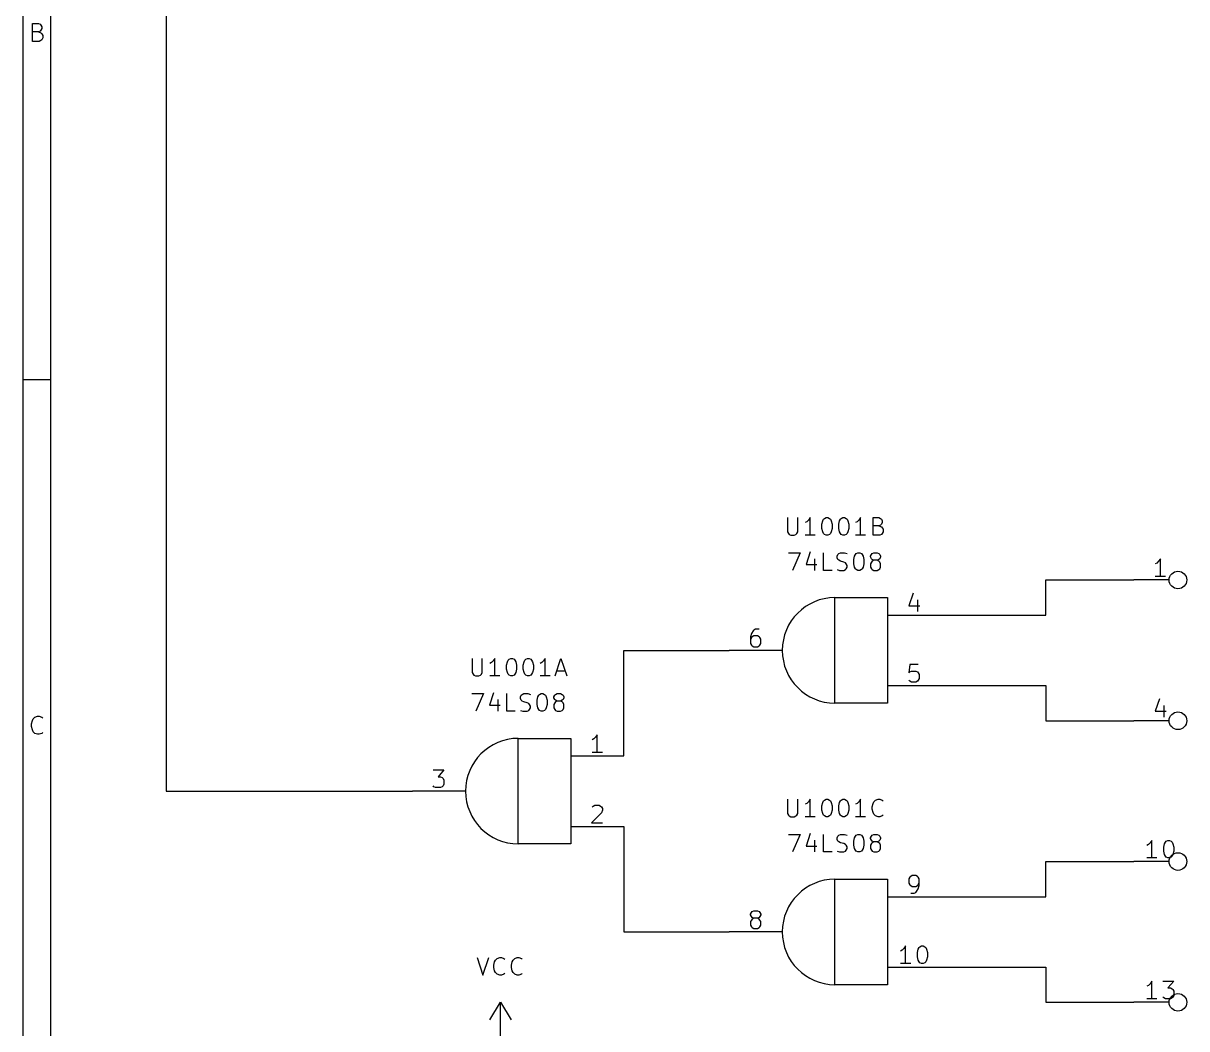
# Model space of a CAD drawing. Extents: x 0.4 to 11.3, y -7.9 to -0.4.
# Drawn here: x 0.394 to 3.7, y -6.175 to -3.318 of the extents above; entities that cross this region are included whole.
import ezdxf

# ---------------------------------------------------------------- set-up
doc = ezdxf.new("R2010")
doc.units = 0
doc.header["$MEASUREMENT"] = 0
for name, color, linetype in [('CYAN2', 4, 'CONTINUOUS'), ('GREEN3', 91, 'CONTINUOUS'), ('LYELLOW', 51, 'CONTINUOUS'), ('RED2', 1, 'CONTINUOUS'), ('RED3', 11, 'CONTINUOUS')]:
    doc.layers.add(name, color=color, linetype=linetype)

msp = doc.modelspace()

# ---------------------------------------------------------------- linework, layer by layer
at = {"layer": 'CYAN2', "linetype": 'CONTINUOUS'}
for p, q in [((2.5658, -4.7228), (2.5658, -4.7633)), ((2.5944, -4.7633), (2.5944, -4.7228)), ((2.6301, -4.7228), (2.6253, -4.7299)), ((2.6301, -4.7728), (2.6301, -4.7228)), ((2.6658, -4.7323), (2.6682, -4.7276)), ((2.6682, -4.7276), (2.6706, -4.7252)), ((2.6706, -4.7252), (2.6753, -4.7228)), ((2.6753, -4.7228), (2.6801, -4.7228)), ((2.6801, -4.7228), (2.6848, -4.7252)), ((2.6848, -4.7252), (2.6872, -4.7276)), ((2.6872, -4.7276), (2.6896, -4.7323)), ((2.7134, -4.7323), (2.7158, -4.7276)), ((2.7158, -4.7276), (2.7182, -4.7252)), ((2.7182, -4.7252), (2.7229, -4.7228)), ((2.7229, -4.7228), (2.7277, -4.7228)), ((2.7277, -4.7228), (2.7325, -4.7252)), ((2.7325, -4.7252), (2.7348, -4.7276)), ((2.7348, -4.7276), (2.7372, -4.7323)), ((2.7729, -4.7228), (2.7682, -4.7299)), ((2.7729, -4.7728), (2.7729, -4.7228)), ((2.8087, -4.7728), (2.8087, -4.7228)), ((2.8087, -4.7228), (2.8253, -4.7228)), ((2.8253, -4.7228), (2.8301, -4.7252)), ((2.8301, -4.7252), (2.8325, -4.7276)), ((2.8325, -4.7276), (2.8348, -4.7323)), ((2.6206, -4.7347), (2.6158, -4.7371)), ((2.6253, -4.7299), (2.6206, -4.7347)), ((2.6634, -4.7419), (2.6658, -4.7323)), ((2.6634, -4.7538), (2.6634, -4.7419)), ((2.6658, -4.7633), (2.6634, -4.7538)), ((2.6896, -4.7323), (2.692, -4.7419)), ((2.692, -4.7538), (2.6896, -4.7633)), ((2.692, -4.7419), (2.692, -4.7538)), ((2.711, -4.7419), (2.7134, -4.7323)), ((2.711, -4.7538), (2.711, -4.7419)), ((2.7134, -4.7633), (2.711, -4.7538)), ((2.7372, -4.7323), (2.7396, -4.7419)), ((2.7396, -4.7538), (2.7372, -4.7633)), ((2.7396, -4.7419), (2.7396, -4.7538)), ((2.7634, -4.7347), (2.7587, -4.7371)), ((2.7682, -4.7299), (2.7634, -4.7347)), ((2.8253, -4.7466), (2.8087, -4.7466)), ((2.8301, -4.7442), (2.8253, -4.7466)), ((2.8253, -4.7466), (2.8325, -4.749)), ((2.8325, -4.7419), (2.8301, -4.7442)), ((2.8348, -4.7371), (2.8325, -4.7419)), ((2.8325, -4.749), (2.8348, -4.7514)), ((2.8348, -4.7323), (2.8348, -4.7371)), ((2.8348, -4.7514), (2.8372, -4.7561)), ((2.8372, -4.7561), (2.8372, -4.7633)), ((2.5658, -4.7633), (2.5682, -4.768)), ((2.5682, -4.768), (2.5706, -4.7704)), ((2.5706, -4.7704), (2.5753, -4.7728)), ((2.5753, -4.7728), (2.5848, -4.7728)), ((2.5848, -4.7728), (2.5896, -4.7704)), ((2.5896, -4.7704), (2.592, -4.768)), ((2.592, -4.768), (2.5944, -4.7633)), ((2.6444, -4.7728), (2.6158, -4.7728)), ((2.6682, -4.768), (2.6658, -4.7633)), ((2.6706, -4.7704), (2.6682, -4.768)), ((2.6753, -4.7728), (2.6706, -4.7704)), ((2.6801, -4.7728), (2.6753, -4.7728)), ((2.6848, -4.7704), (2.6801, -4.7728)), ((2.6872, -4.768), (2.6848, -4.7704)), ((2.6896, -4.7633), (2.6872, -4.768)), ((2.7158, -4.768), (2.7134, -4.7633)), ((2.7182, -4.7704), (2.7158, -4.768)), ((2.7229, -4.7728), (2.7182, -4.7704)), ((2.7277, -4.7728), (2.7229, -4.7728)), ((2.7325, -4.7704), (2.7277, -4.7728)), ((2.7348, -4.768), (2.7325, -4.7704)), ((2.7372, -4.7633), (2.7348, -4.768)), ((2.7872, -4.7728), (2.7587, -4.7728)), ((2.8277, -4.7728), (2.8087, -4.7728)), ((2.8325, -4.7704), (2.8277, -4.7728)), ((2.8348, -4.768), (2.8325, -4.7704)), ((2.8372, -4.7633), (2.8348, -4.768)), ((2.5682, -4.8228), (2.6015, -4.8228)), ((2.6015, -4.8228), (2.5801, -4.8728)), ((2.6301, -4.8204), (2.6182, -4.8561)), ((2.6682, -4.8728), (2.6682, -4.8228)), ((2.7087, -4.8276), (2.711, -4.8252)), ((2.711, -4.8252), (2.7158, -4.8228)), ((2.7158, -4.8228), (2.7277, -4.8228)), ((2.7277, -4.8228), (2.7349, -4.8252)), ((2.7587, -4.8276), (2.761, -4.8252)), ((2.761, -4.8252), (2.7658, -4.8228)), ((2.7658, -4.8228), (2.7706, -4.8228)), ((2.7706, -4.8228), (2.7753, -4.8252)), ((2.7753, -4.8252), (2.7777, -4.8276)), ((2.8039, -4.8276), (2.8063, -4.8252)), ((2.8063, -4.8252), (2.811, -4.8228)), ((2.811, -4.8228), (2.8206, -4.8228)), ((2.8206, -4.8228), (2.8253, -4.8252)), ((2.8253, -4.8252), (2.8277, -4.8276)), ((2.6182, -4.8561), (2.6491, -4.8561)), ((2.642, -4.8395), (2.642, -4.8728)), ((2.7063, -4.8323), (2.7087, -4.8276)), ((2.7063, -4.8371), (2.7063, -4.8323)), ((2.7087, -4.8419), (2.7063, -4.8371)), ((2.711, -4.8442), (2.7087, -4.8419)), ((2.7158, -4.8466), (2.711, -4.8442)), ((2.7253, -4.849), (2.7158, -4.8466)), ((2.7301, -4.8514), (2.7253, -4.849)), ((2.7325, -4.8538), (2.7301, -4.8514)), ((2.7349, -4.8585), (2.7325, -4.8538)), ((2.7349, -4.8633), (2.7349, -4.8585)), ((2.7539, -4.8419), (2.7563, -4.8323)), ((2.7539, -4.8538), (2.7539, -4.8419)), ((2.7563, -4.8633), (2.7539, -4.8538)), ((2.7563, -4.8323), (2.7587, -4.8276)), ((2.7777, -4.8276), (2.7801, -4.8323)), ((2.7801, -4.8323), (2.7825, -4.8419)), ((2.7825, -4.8538), (2.7801, -4.8633)), ((2.7825, -4.8419), (2.7825, -4.8538)), ((2.8015, -4.8323), (2.8039, -4.8276)), ((2.8015, -4.8347), (2.8015, -4.8323)), ((2.8039, -4.8395), (2.8015, -4.8347)), ((2.8039, -4.849), (2.8015, -4.8538)), ((2.8015, -4.8538), (2.8015, -4.8633)), ((2.8063, -4.8419), (2.8039, -4.8395)), ((2.8063, -4.8466), (2.8039, -4.849)), ((2.811, -4.8442), (2.8063, -4.8419)), ((2.811, -4.8442), (2.8063, -4.8466)), ((2.8206, -4.8442), (2.811, -4.8442)), ((2.8253, -4.8419), (2.8206, -4.8442)), ((2.8253, -4.8466), (2.8206, -4.8442)), ((2.8277, -4.8395), (2.8253, -4.8419)), ((2.8277, -4.849), (2.8253, -4.8466)), ((2.8277, -4.8276), (2.8301, -4.8323)), ((2.8301, -4.8347), (2.8277, -4.8395)), ((2.8301, -4.8538), (2.8277, -4.849)), ((2.8301, -4.8323), (2.8301, -4.8347)), ((2.8301, -4.8633), (2.8301, -4.8538)), ((2.692, -4.8728), (2.6682, -4.8728)), ((2.7063, -4.8704), (2.7134, -4.8728)), ((2.7134, -4.8728), (2.7253, -4.8728)), ((2.7253, -4.8728), (2.7301, -4.8704)), ((2.7301, -4.8704), (2.7325, -4.868)), ((2.7325, -4.868), (2.7349, -4.8633)), ((2.7587, -4.868), (2.7563, -4.8633)), ((2.761, -4.8704), (2.7587, -4.868)), ((2.7658, -4.8728), (2.761, -4.8704)), ((2.7706, -4.8728), (2.7658, -4.8728)), ((2.7753, -4.8704), (2.7706, -4.8728)), ((2.7777, -4.868), (2.7753, -4.8704)), ((2.7801, -4.8633), (2.7777, -4.868)), ((2.8015, -4.8633), (2.8039, -4.868)), ((2.8039, -4.868), (2.8063, -4.8704)), ((2.8063, -4.8704), (2.811, -4.8728)), ((2.811, -4.8728), (2.8206, -4.8728)), ((2.8206, -4.8728), (2.8253, -4.8704)), ((2.8253, -4.8704), (2.8277, -4.868)), ((2.8277, -4.868), (2.8301, -4.8633)), ((1.6694, -5.1228), (1.6694, -5.1633)), ((1.6979, -5.1633), (1.6979, -5.1228)), ((1.7337, -5.1228), (1.7289, -5.1299)), ((1.7337, -5.1728), (1.7337, -5.1228)), ((1.7741, -5.1252), (1.7789, -5.1228)), ((1.7789, -5.1228), (1.7837, -5.1228)), ((1.7837, -5.1228), (1.7884, -5.1252)), ((1.8218, -5.1252), (1.8265, -5.1228)), ((1.8265, -5.1228), (1.8313, -5.1228)), ((1.8313, -5.1228), (1.836, -5.1252)), ((1.8765, -5.1228), (1.8718, -5.1299)), ((1.8765, -5.1728), (1.8765, -5.1228)), ((1.9051, -5.1728), (1.9217, -5.1228)), ((1.9217, -5.1228), (1.9384, -5.1728)), ((1.7241, -5.1347), (1.7194, -5.1371)), ((1.7289, -5.1299), (1.7241, -5.1347)), ((1.767, -5.1419), (1.7694, -5.1323)), ((1.767, -5.1538), (1.767, -5.1419)), ((1.7694, -5.1633), (1.767, -5.1538)), ((1.7694, -5.1323), (1.7718, -5.1276)), ((1.7718, -5.1276), (1.7741, -5.1252)), ((1.7884, -5.1252), (1.7908, -5.1276)), ((1.7908, -5.1276), (1.7932, -5.1323)), ((1.7932, -5.1323), (1.7956, -5.1419)), ((1.7956, -5.1538), (1.7932, -5.1633)), ((1.7956, -5.1419), (1.7956, -5.1538)), ((1.8146, -5.1419), (1.817, -5.1323)), ((1.8146, -5.1538), (1.8146, -5.1419)), ((1.817, -5.1633), (1.8146, -5.1538)), ((1.817, -5.1323), (1.8194, -5.1276)), ((1.8194, -5.1276), (1.8218, -5.1252)), ((1.836, -5.1252), (1.8384, -5.1276)), ((1.8384, -5.1276), (1.8408, -5.1323)), ((1.8408, -5.1323), (1.8432, -5.1419)), ((1.8432, -5.1538), (1.8408, -5.1633)), ((1.8432, -5.1419), (1.8432, -5.1538)), ((1.867, -5.1347), (1.8622, -5.1371)), ((1.8718, -5.1299), (1.867, -5.1347)), ((1.6694, -5.1633), (1.6718, -5.168)), ((1.6718, -5.168), (1.6741, -5.1704)), ((1.6741, -5.1704), (1.6789, -5.1728)), ((1.6789, -5.1728), (1.6884, -5.1728)), ((1.6884, -5.1728), (1.6932, -5.1704)), ((1.6932, -5.1704), (1.6956, -5.168)), ((1.6956, -5.168), (1.6979, -5.1633)), ((1.7479, -5.1728), (1.7194, -5.1728)), ((1.7718, -5.168), (1.7694, -5.1633)), ((1.7741, -5.1704), (1.7718, -5.168)), ((1.7789, -5.1728), (1.7741, -5.1704)), ((1.7837, -5.1728), (1.7789, -5.1728)), ((1.7884, -5.1704), (1.7837, -5.1728)), ((1.7908, -5.168), (1.7884, -5.1704)), ((1.7932, -5.1633), (1.7908, -5.168)), ((1.8194, -5.168), (1.817, -5.1633)), ((1.8218, -5.1704), (1.8194, -5.168)), ((1.8265, -5.1728), (1.8218, -5.1704)), ((1.8313, -5.1728), (1.8265, -5.1728)), ((1.836, -5.1704), (1.8313, -5.1728)), ((1.8384, -5.168), (1.836, -5.1704)), ((1.8408, -5.1633), (1.8384, -5.168)), ((1.8908, -5.1728), (1.8622, -5.1728)), ((1.9098, -5.1585), (1.9337, -5.1585)), ((1.6682, -5.2228), (1.7015, -5.2228)), ((1.7015, -5.2228), (1.6801, -5.2728)), ((1.7301, -5.2204), (1.7182, -5.2561)), ((1.7682, -5.2728), (1.7682, -5.2228)), ((1.811, -5.2252), (1.8158, -5.2228)), ((1.8158, -5.2228), (1.8277, -5.2228)), ((1.8277, -5.2228), (1.8349, -5.2252)), ((1.861, -5.2252), (1.8658, -5.2228)), ((1.8658, -5.2228), (1.8706, -5.2228)), ((1.8706, -5.2228), (1.8753, -5.2252)), ((1.9063, -5.2252), (1.911, -5.2228)), ((1.911, -5.2228), (1.9206, -5.2228)), ((1.9206, -5.2228), (1.9253, -5.2252)), ((1.7182, -5.2561), (1.7491, -5.2561)), ((1.742, -5.2395), (1.742, -5.2728)), ((1.8063, -5.2323), (1.8087, -5.2276)), ((1.8063, -5.2371), (1.8063, -5.2323)), ((1.8087, -5.2419), (1.8063, -5.2371)), ((1.8087, -5.2276), (1.811, -5.2252)), ((1.811, -5.2442), (1.8087, -5.2419)), ((1.8158, -5.2466), (1.811, -5.2442)), ((1.8253, -5.249), (1.8158, -5.2466)), ((1.8301, -5.2514), (1.8253, -5.249)), ((1.8325, -5.2538), (1.8301, -5.2514)), ((1.8349, -5.2585), (1.8325, -5.2538)), ((1.8539, -5.2419), (1.8563, -5.2323)), ((1.8539, -5.2538), (1.8539, -5.2419)), ((1.8563, -5.2633), (1.8539, -5.2538)), ((1.8563, -5.2323), (1.8587, -5.2276)), ((1.8587, -5.2276), (1.861, -5.2252)), ((1.8753, -5.2252), (1.8777, -5.2276)), ((1.8777, -5.2276), (1.8801, -5.2323)), ((1.8801, -5.2323), (1.8825, -5.2419)), ((1.8825, -5.2538), (1.8801, -5.2633)), ((1.8825, -5.2419), (1.8825, -5.2538)), ((1.9015, -5.2323), (1.9039, -5.2276)), ((1.9015, -5.2347), (1.9015, -5.2323)), ((1.9039, -5.2395), (1.9015, -5.2347)), ((1.9039, -5.249), (1.9015, -5.2538)), ((1.9015, -5.2538), (1.9015, -5.2633)), ((1.9039, -5.2276), (1.9063, -5.2252)), ((1.9063, -5.2419), (1.9039, -5.2395)), ((1.9063, -5.2466), (1.9039, -5.249)), ((1.911, -5.2442), (1.9063, -5.2419)), ((1.911, -5.2442), (1.9063, -5.2466)), ((1.9206, -5.2442), (1.911, -5.2442)), ((1.9253, -5.2419), (1.9206, -5.2442)), ((1.9253, -5.2466), (1.9206, -5.2442)), ((1.9253, -5.2252), (1.9277, -5.2276)), ((1.9277, -5.2395), (1.9253, -5.2419)), ((1.9277, -5.249), (1.9253, -5.2466)), ((1.9277, -5.2276), (1.9301, -5.2323)), ((1.9301, -5.2347), (1.9277, -5.2395)), ((1.9301, -5.2538), (1.9277, -5.249)), ((1.9301, -5.2323), (1.9301, -5.2347)), ((1.9301, -5.2633), (1.9301, -5.2538)), ((1.792, -5.2728), (1.7682, -5.2728)), ((1.8063, -5.2704), (1.8134, -5.2728)), ((1.8134, -5.2728), (1.8253, -5.2728)), ((1.8253, -5.2728), (1.8301, -5.2704)), ((1.8301, -5.2704), (1.8325, -5.268)), ((1.8325, -5.268), (1.8349, -5.2633)), ((1.8349, -5.2633), (1.8349, -5.2585)), ((1.8587, -5.268), (1.8563, -5.2633)), ((1.861, -5.2704), (1.8587, -5.268)), ((1.8658, -5.2728), (1.861, -5.2704)), ((1.8706, -5.2728), (1.8658, -5.2728)), ((1.8753, -5.2704), (1.8706, -5.2728)), ((1.8777, -5.268), (1.8753, -5.2704)), ((1.8801, -5.2633), (1.8777, -5.268)), ((1.9015, -5.2633), (1.9039, -5.268)), ((1.9039, -5.268), (1.9063, -5.2704)), ((1.9063, -5.2704), (1.911, -5.2728)), ((1.911, -5.2728), (1.9206, -5.2728)), ((1.9206, -5.2728), (1.9253, -5.2704)), ((1.9253, -5.2704), (1.9277, -5.268)), ((1.9277, -5.268), (1.9301, -5.2633)), ((2.5658, -5.5228), (2.5658, -5.5633)), ((2.5944, -5.5633), (2.5944, -5.5228)), ((2.6206, -5.5347), (2.6158, -5.5371)), ((2.6253, -5.5299), (2.6206, -5.5347)), ((2.6301, -5.5228), (2.6253, -5.5299)), ((2.6301, -5.5728), (2.6301, -5.5228)), ((2.6634, -5.5419), (2.6658, -5.5323)), ((2.6634, -5.5538), (2.6634, -5.5419)), ((2.6658, -5.5633), (2.6634, -5.5538)), ((2.6658, -5.5323), (2.6682, -5.5276)), ((2.6682, -5.5276), (2.6706, -5.5252)), ((2.6706, -5.5252), (2.6753, -5.5228)), ((2.6753, -5.5228), (2.6801, -5.5228)), ((2.6801, -5.5228), (2.6848, -5.5252)), ((2.6848, -5.5252), (2.6872, -5.5276)), ((2.6872, -5.5276), (2.6896, -5.5323)), ((2.6896, -5.5323), (2.692, -5.5419)), ((2.692, -5.5538), (2.6896, -5.5633)), ((2.692, -5.5419), (2.692, -5.5538)), ((2.711, -5.5419), (2.7134, -5.5323)), ((2.711, -5.5538), (2.711, -5.5419)), ((2.7134, -5.5633), (2.711, -5.5538)), ((2.7134, -5.5323), (2.7158, -5.5276)), ((2.7158, -5.5276), (2.7182, -5.5252)), ((2.7182, -5.5252), (2.7229, -5.5228)), ((2.7229, -5.5228), (2.7277, -5.5228)), ((2.7277, -5.5228), (2.7325, -5.5252)), ((2.7325, -5.5252), (2.7348, -5.5276)), ((2.7348, -5.5276), (2.7372, -5.5323)), ((2.7372, -5.5323), (2.7396, -5.5419)), ((2.7396, -5.5538), (2.7372, -5.5633)), ((2.7396, -5.5419), (2.7396, -5.5538)), ((2.7634, -5.5347), (2.7587, -5.5371)), ((2.7682, -5.5299), (2.7634, -5.5347)), ((2.7729, -5.5228), (2.7682, -5.5299)), ((2.7729, -5.5728), (2.7729, -5.5228)), ((2.8063, -5.5442), (2.8087, -5.5347)), ((2.8063, -5.5514), (2.8063, -5.5442)), ((2.8087, -5.5609), (2.8063, -5.5514)), ((2.8087, -5.5347), (2.811, -5.5299)), ((2.811, -5.5299), (2.8158, -5.5252)), ((2.8158, -5.5252), (2.8229, -5.5228)), ((2.8229, -5.5228), (2.8277, -5.5228)), ((2.8277, -5.5228), (2.8348, -5.5252)), ((2.8348, -5.5252), (2.8372, -5.5276)), ((2.5658, -5.5633), (2.5682, -5.568)), ((2.5682, -5.568), (2.5706, -5.5704)), ((2.5706, -5.5704), (2.5753, -5.5728)), ((2.5753, -5.5728), (2.5848, -5.5728)), ((2.5848, -5.5728), (2.5896, -5.5704)), ((2.5896, -5.5704), (2.592, -5.568)), ((2.592, -5.568), (2.5944, -5.5633)), ((2.6444, -5.5728), (2.6158, -5.5728)), ((2.6682, -5.568), (2.6658, -5.5633)), ((2.6706, -5.5704), (2.6682, -5.568)), ((2.6753, -5.5728), (2.6706, -5.5704)), ((2.6801, -5.5728), (2.6753, -5.5728)), ((2.6848, -5.5704), (2.6801, -5.5728)), ((2.6872, -5.568), (2.6848, -5.5704)), ((2.6896, -5.5633), (2.6872, -5.568)), ((2.7158, -5.568), (2.7134, -5.5633)), ((2.7182, -5.5704), (2.7158, -5.568)), ((2.7229, -5.5728), (2.7182, -5.5704)), ((2.7277, -5.5728), (2.7229, -5.5728)), ((2.7325, -5.5704), (2.7277, -5.5728)), ((2.7348, -5.568), (2.7325, -5.5704)), ((2.7372, -5.5633), (2.7348, -5.568)), ((2.7872, -5.5728), (2.7587, -5.5728)), ((2.811, -5.5657), (2.8087, -5.5609)), ((2.8158, -5.5704), (2.811, -5.5657)), ((2.8229, -5.5728), (2.8158, -5.5704)), ((2.8277, -5.5728), (2.8229, -5.5728)), ((2.8348, -5.5704), (2.8277, -5.5728)), ((2.8372, -5.568), (2.8348, -5.5704)), ((2.6301, -5.6204), (2.6182, -5.6561)), ((2.5682, -5.6228), (2.6015, -5.6228)), ((2.6015, -5.6228), (2.5801, -5.6728)), ((2.642, -5.6395), (2.642, -5.6728)), ((2.6682, -5.6728), (2.6682, -5.6228)), ((2.7063, -5.6323), (2.7087, -5.6276)), ((2.7063, -5.6371), (2.7063, -5.6323)), ((2.7087, -5.6419), (2.7063, -5.6371)), ((2.7087, -5.6276), (2.711, -5.6252)), ((2.711, -5.6442), (2.7087, -5.6419)), ((2.711, -5.6252), (2.7158, -5.6228)), ((2.7158, -5.6466), (2.711, -5.6442)), ((2.7158, -5.6228), (2.7277, -5.6228)), ((2.7253, -5.649), (2.7158, -5.6466)), ((2.7301, -5.6514), (2.7253, -5.649)), ((2.7277, -5.6228), (2.7349, -5.6252)), ((2.7325, -5.6538), (2.7301, -5.6514)), ((2.7349, -5.6585), (2.7325, -5.6538)), ((2.7539, -5.6419), (2.7563, -5.6323)), ((2.7539, -5.6538), (2.7539, -5.6419)), ((2.7563, -5.6633), (2.7539, -5.6538)), ((2.7563, -5.6323), (2.7587, -5.6276)), ((2.7587, -5.6276), (2.761, -5.6252)), ((2.761, -5.6252), (2.7658, -5.6228)), ((2.7658, -5.6228), (2.7706, -5.6228)), ((2.7706, -5.6228), (2.7753, -5.6252)), ((2.7753, -5.6252), (2.7777, -5.6276)), ((2.7777, -5.6276), (2.7801, -5.6323)), ((2.7801, -5.6323), (2.7825, -5.6419)), ((2.7825, -5.6538), (2.7801, -5.6633)), ((2.7825, -5.6419), (2.7825, -5.6538)), ((2.8015, -5.6323), (2.8039, -5.6276)), ((2.8015, -5.6347), (2.8015, -5.6323)), ((2.8039, -5.6395), (2.8015, -5.6347)), ((2.8039, -5.649), (2.8015, -5.6538)), ((2.8015, -5.6538), (2.8015, -5.6633)), ((2.8039, -5.6276), (2.8063, -5.6252)), ((2.8063, -5.6419), (2.8039, -5.6395)), ((2.8063, -5.6466), (2.8039, -5.649)), ((2.8063, -5.6252), (2.811, -5.6228)), ((2.811, -5.6442), (2.8063, -5.6419)), ((2.811, -5.6442), (2.8063, -5.6466)), ((2.811, -5.6228), (2.8206, -5.6228)), ((2.8206, -5.6442), (2.811, -5.6442)), ((2.8206, -5.6228), (2.8253, -5.6252)), ((2.8253, -5.6419), (2.8206, -5.6442)), ((2.8253, -5.6466), (2.8206, -5.6442)), ((2.8253, -5.6252), (2.8277, -5.6276)), ((2.8277, -5.6395), (2.8253, -5.6419)), ((2.8277, -5.649), (2.8253, -5.6466)), ((2.8277, -5.6276), (2.8301, -5.6323)), ((2.8301, -5.6347), (2.8277, -5.6395)), ((2.8301, -5.6538), (2.8277, -5.649)), ((2.8301, -5.6323), (2.8301, -5.6347)), ((2.8301, -5.6633), (2.8301, -5.6538)), ((2.6182, -5.6561), (2.6491, -5.6561)), ((2.692, -5.6728), (2.6682, -5.6728)), ((2.7063, -5.6704), (2.7134, -5.6728)), ((2.7134, -5.6728), (2.7253, -5.6728)), ((2.7253, -5.6728), (2.7301, -5.6704)), ((2.7301, -5.6704), (2.7325, -5.668)), ((2.7325, -5.668), (2.7349, -5.6633)), ((2.7349, -5.6633), (2.7349, -5.6585)), ((2.7587, -5.668), (2.7563, -5.6633)), ((2.761, -5.6704), (2.7587, -5.668)), ((2.7658, -5.6728), (2.761, -5.6704)), ((2.7706, -5.6728), (2.7658, -5.6728)), ((2.7753, -5.6704), (2.7706, -5.6728)), ((2.7777, -5.668), (2.7753, -5.6704)), ((2.7801, -5.6633), (2.7777, -5.668)), ((2.8015, -5.6633), (2.8039, -5.668)), ((2.8039, -5.668), (2.8063, -5.6704)), ((2.8063, -5.6704), (2.811, -5.6728)), ((2.811, -5.6728), (2.8206, -5.6728)), ((2.8206, -5.6728), (2.8253, -5.6704)), ((2.8253, -5.6704), (2.8277, -5.668)), ((2.8277, -5.668), (2.8301, -5.6633)), ((1.6833, -5.9728), (1.7, -6.0228)), ((1.7, -6.0228), (1.7167, -5.9728)), ((1.7333, -5.9847), (1.7357, -5.9799)), ((1.7357, -5.9799), (1.7405, -5.9752)), ((1.7405, -5.9752), (1.7476, -5.9728)), ((1.7476, -5.9728), (1.7524, -5.9728)), ((1.7524, -5.9728), (1.7595, -5.9752)), ((1.7595, -5.9752), (1.7619, -5.9776)), ((1.7833, -5.9847), (1.7857, -5.9799)), ((1.7857, -5.9799), (1.7905, -5.9752)), ((1.7905, -5.9752), (1.7976, -5.9728)), ((1.7976, -5.9728), (1.8024, -5.9728)), ((1.8024, -5.9728), (1.8095, -5.9752)), ((1.8095, -5.9752), (1.8119, -5.9776)), ((1.731, -5.9942), (1.7333, -5.9847)), ((1.731, -6.0014), (1.731, -5.9942)), ((1.7333, -6.0109), (1.731, -6.0014)), ((1.7357, -6.0157), (1.7333, -6.0109)), ((1.7405, -6.0204), (1.7357, -6.0157)), ((1.781, -5.9942), (1.7833, -5.9847)), ((1.781, -6.0014), (1.781, -5.9942)), ((1.7833, -6.0109), (1.781, -6.0014)), ((1.7857, -6.0157), (1.7833, -6.0109)), ((1.7905, -6.0204), (1.7857, -6.0157)), ((1.7476, -6.0228), (1.7405, -6.0204)), ((1.7524, -6.0228), (1.7476, -6.0228)), ((1.7595, -6.0204), (1.7524, -6.0228)), ((1.7619, -6.018), (1.7595, -6.0204)), ((1.7976, -6.0228), (1.7905, -6.0204)), ((1.8024, -6.0228), (1.7976, -6.0228)), ((1.8095, -6.0204), (1.8024, -6.0228)), ((1.8119, -6.018), (1.8095, -6.0204))]:
    msp.add_line(p, q, dxfattribs=at)
at = {"layer": 'GREEN3', "linetype": 'CONTINUOUS'}
for p, q in [((0.8, -1.6), (0.8, -5.5)), ((3.3, -5), (3.3, -4.9)), ((3.3, -4.9), (3.55, -4.9)), ((3, -5), (3.3, -5)), ((2.1, -5.1), (2.4, -5.1)), ((2.1, -5.4), (2.1, -5.1)), ((3, -5.2), (3.3, -5.2)), ((3.3, -5.2), (3.3, -5.3)), ((3.3, -5.3), (3.55, -5.3)), ((0.8, -5.5), (1.5, -5.5)), ((2.1, -5.6), (2.1, -5.9)), ((3.3, -5.7), (3.55, -5.7)), ((3.3, -5.8), (3.3, -5.7)), ((3, -5.8), (3.3, -5.8)), ((2.1, -5.9), (2.4, -5.9)), ((3, -6), (3.3, -6)), ((3.3, -6), (3.3, -6.1)), ((3.3, -6.1), (3.55, -6.1))]:
    msp.add_line(p, q, dxfattribs=at)
at = {"layer": 'LYELLOW', "linetype": 'CONTINUOUS'}
for p, q in [((2.7, -4.95), (2.85, -4.95)), ((2.7, -5.25), (2.7, -4.95)), ((2.85, -4.95), (2.85, -5.25)), ((2.85, -5.25), (2.7, -5.25)), ((1.8, -5.35), (1.95, -5.35)), ((1.8, -5.65), (1.8, -5.35)), ((1.95, -5.35), (1.95, -5.65)), ((1.95, -5.65), (1.8, -5.65)), ((2.7, -5.75), (2.85, -5.75)), ((2.7, -6.05), (2.7, -5.75)), ((2.85, -5.75), (2.85, -6.05)), ((2.85, -6.05), (2.7, -6.05))]:
    msp.add_line(p, q, dxfattribs=at)
at = {"layer": 'LYELLOW'}
for centre in [(2.7007, -5.1), (1.8007, -5.5), (2.7007, -5.9)]:
    msp.add_arc(centre, 0.15, 90.2556, 269.7444, dxfattribs=at)
at = {"layer": 'RED2', "linetype": 'CONTINUOUS'}
for p, q in [((0.3937, -7.8743), (0.3937, -0.3937)), ((0.4724, -7.7956), (0.4724, -0.4724)), ((0.4197, -3.3698), (0.4197, -3.3186)), ((0.4197, -3.3186), (0.4367, -3.3186)), ((0.4367, -3.3186), (0.4416, -3.3211)), ((0.4416, -3.3211), (0.444, -3.3235)), ((0.444, -3.3381), (0.4416, -3.3406)), ((0.444, -3.3235), (0.4465, -3.3284)), ((0.4465, -3.3333), (0.444, -3.3381)), ((0.4465, -3.3284), (0.4465, -3.3333)), ((0.4367, -3.343), (0.4197, -3.343)), ((0.4392, -3.3698), (0.4197, -3.3698)), ((0.4416, -3.3406), (0.4367, -3.343)), ((0.4367, -3.343), (0.444, -3.3455)), ((0.444, -3.3674), (0.4392, -3.3698)), ((0.444, -3.3455), (0.4465, -3.3479)), ((0.4465, -3.365), (0.444, -3.3674)), ((0.4465, -3.3479), (0.4489, -3.3528)), ((0.4489, -3.3601), (0.4465, -3.365)), ((0.4489, -3.3528), (0.4489, -3.3601)), ((0.3937, -4.3307), (0.4724, -4.3307)), ((3.65, -4.9), (3.55, -4.9)), ((2.7, -4.95), (2.85, -4.95)), ((2.85, -4.95), (2.85, -5.25)), ((2.85, -5), (3, -5)), ((2.55, -5.1), (2.4, -5.1)), ((2.85, -5.2), (3, -5.2)), ((2.85, -5.25), (2.7, -5.25)), ((0.4221, -5.2945), (0.427, -5.2896)), ((0.427, -5.2896), (0.4343, -5.2872)), ((0.4343, -5.2872), (0.4392, -5.2872)), ((0.4392, -5.2872), (0.4465, -5.2896)), ((0.4465, -5.2896), (0.4489, -5.292)), ((0.4172, -5.3091), (0.4197, -5.2993)), ((0.4172, -5.3164), (0.4172, -5.3091)), ((0.4197, -5.3261), (0.4172, -5.3164)), ((0.4197, -5.2993), (0.4221, -5.2945)), ((3.65, -5.3), (3.55, -5.3)), ((0.4221, -5.331), (0.4197, -5.3261)), ((0.427, -5.3359), (0.4221, -5.331)), ((0.4343, -5.3383), (0.427, -5.3359)), ((0.4392, -5.3383), (0.4343, -5.3383)), ((0.4465, -5.3359), (0.4392, -5.3383)), ((0.4489, -5.3335), (0.4465, -5.3359)), ((1.8, -5.35), (1.95, -5.35)), ((1.95, -5.35), (1.95, -5.65)), ((1.95, -5.4), (2.1, -5.4)), ((1.65, -5.5), (1.5, -5.5)), ((1.95, -5.6), (2.1, -5.6)), ((1.95, -5.65), (1.8, -5.65)), ((3.65, -5.7), (3.55, -5.7)), ((2.7, -5.75), (2.85, -5.75)), ((2.85, -5.75), (2.85, -6.05)), ((2.85, -5.8), (3, -5.8)), ((2.55, -5.9), (2.4, -5.9)), ((2.85, -6), (3, -6)), ((2.85, -6.05), (2.7, -6.05)), ((1.72, -6.15), (1.75, -6.1)), ((1.75, -6.1), (1.78, -6.15)), ((1.75, -6.2), (1.75, -6.1)), ((3.65, -6.1), (3.55, -6.1)), ((3.65, -6.1), (3.55, -6.1))]:
    msp.add_line(p, q, dxfattribs=at)
at = {"layer": 'RED2'}
for centre in [(3.675, -4.9), (3.675, -5.3), (3.675, -5.7), (3.675, -6.1), (3.675, -6.1)]:
    msp.add_circle(centre, 0.025, dxfattribs=at)
for centre in [(2.7007, -5.1), (1.8007, -5.5), (2.7007, -5.9)]:
    msp.add_arc(centre, 0.15, 90.2556, 269.7444, dxfattribs=at)
at = {"layer": 'RED3', "linetype": 'CONTINUOUS'}
for p, q in [((3.6155, -4.8518), (3.6107, -4.8542)), ((3.6202, -4.847), (3.6155, -4.8518)), ((3.625, -4.8399), (3.6202, -4.847)), ((3.625, -4.8899), (3.625, -4.8399)), ((3.6393, -4.8899), (3.6107, -4.8899)), ((2.9226, -4.9375), (2.9107, -4.9732)), ((2.9345, -4.9565), (2.9345, -4.9899)), ((2.9107, -4.9732), (2.9417, -4.9732)), ((2.4631, -5.0518), (2.4607, -5.0613)), ((2.4679, -5.0446), (2.4631, -5.0518)), ((2.4702, -5.0423), (2.4679, -5.0446)), ((2.475, -5.0399), (2.4702, -5.0423)), ((2.4845, -5.0399), (2.475, -5.0399)), ((2.4607, -5.0613), (2.4607, -5.0804)), ((2.4631, -5.0637), (2.4607, -5.0684)), ((2.4607, -5.0804), (2.4631, -5.0851)), ((2.4655, -5.0613), (2.4631, -5.0637)), ((2.4631, -5.0851), (2.4655, -5.0875)), ((2.4702, -5.0589), (2.4655, -5.0613)), ((2.4655, -5.0875), (2.4702, -5.0899)), ((2.4798, -5.0589), (2.4702, -5.0589)), ((2.4702, -5.0899), (2.4798, -5.0899)), ((2.4845, -5.0613), (2.4798, -5.0589)), ((2.4798, -5.0899), (2.4845, -5.0875)), ((2.4869, -5.0637), (2.4845, -5.0613)), ((2.4845, -5.0875), (2.4869, -5.0851)), ((2.4893, -5.0684), (2.4869, -5.0637)), ((2.4869, -5.0851), (2.4893, -5.0804)), ((2.4893, -5.0804), (2.4893, -5.0684)), ((2.9131, -5.1399), (2.9107, -5.1637)), ((2.9369, -5.1399), (2.9131, -5.1399)), ((2.9107, -5.1637), (2.9131, -5.1613)), ((2.9131, -5.1875), (2.9107, -5.1851)), ((2.9131, -5.1613), (2.9179, -5.1589)), ((2.9179, -5.1899), (2.9131, -5.1875)), ((2.9179, -5.1589), (2.9298, -5.1589)), ((2.9298, -5.1899), (2.9179, -5.1899)), ((2.9298, -5.1589), (2.9345, -5.1613)), ((2.9345, -5.1875), (2.9298, -5.1899)), ((2.9345, -5.1613), (2.9369, -5.1637)), ((2.9369, -5.1851), (2.9345, -5.1875)), ((2.9369, -5.1637), (2.9393, -5.1684)), ((2.9393, -5.1804), (2.9369, -5.1851)), ((2.9393, -5.1684), (2.9393, -5.1804)), ((3.6226, -5.2375), (3.6107, -5.2732)), ((3.6345, -5.2565), (3.6345, -5.2899)), ((3.6107, -5.2732), (3.6417, -5.2732)), ((2.0155, -5.3518), (2.0107, -5.3542)), ((2.0202, -5.347), (2.0155, -5.3518)), ((2.025, -5.3399), (2.0202, -5.347)), ((2.025, -5.3899), (2.025, -5.3399)), ((2.0393, -5.3899), (2.0107, -5.3899)), ((1.5583, -5.4399), (1.5893, -5.4399)), ((1.5893, -5.4399), (1.5726, -5.4589)), ((1.5607, -5.4875), (1.5583, -5.4851)), ((1.5655, -5.4899), (1.5607, -5.4875)), ((1.5726, -5.4589), (1.5798, -5.4589)), ((1.5798, -5.4589), (1.5845, -5.4613)), ((1.5845, -5.4875), (1.5798, -5.4899)), ((1.5845, -5.4613), (1.5869, -5.4637)), ((1.5869, -5.4851), (1.5845, -5.4875)), ((1.5869, -5.4637), (1.5893, -5.4684)), ((1.5893, -5.4804), (1.5869, -5.4851)), ((1.5893, -5.4684), (1.5893, -5.4804)), ((1.5798, -5.4899), (1.5655, -5.4899)), ((2.0107, -5.5446), (2.0131, -5.5423)), ((2.0131, -5.5423), (2.0179, -5.5399)), ((2.0179, -5.5399), (2.0298, -5.5399)), ((2.0298, -5.5399), (2.0345, -5.5423)), ((2.0345, -5.5423), (2.0369, -5.5446)), ((2.0369, -5.5446), (2.0393, -5.5494)), ((2.0393, -5.5542), (2.0369, -5.5613)), ((2.0393, -5.5494), (2.0393, -5.5542)), ((2.0369, -5.5613), (2.0083, -5.5899)), ((2.0083, -5.5899), (2.0393, -5.5899)), ((3.5917, -5.6518), (3.5869, -5.6542)), ((3.5964, -5.647), (3.5917, -5.6518)), ((3.6012, -5.6399), (3.5964, -5.647)), ((3.6012, -5.6899), (3.6012, -5.6399)), ((3.6345, -5.6589), (3.6369, -5.6494)), ((3.6369, -5.6494), (3.6393, -5.6446)), ((3.6393, -5.6446), (3.6417, -5.6423)), ((3.6417, -5.6423), (3.6464, -5.6399)), ((3.6464, -5.6399), (3.6512, -5.6399)), ((3.6512, -5.6399), (3.6559, -5.6423)), ((3.6559, -5.6423), (3.6583, -5.6446)), ((3.6583, -5.6446), (3.6607, -5.6494)), ((3.6607, -5.6494), (3.6631, -5.6589)), ((3.6345, -5.6708), (3.6345, -5.6589)), ((3.6369, -5.6804), (3.6345, -5.6708)), ((3.6393, -5.6851), (3.6369, -5.6804)), ((3.6417, -5.6875), (3.6393, -5.6851)), ((3.6583, -5.6851), (3.6559, -5.6875)), ((3.6607, -5.6804), (3.6583, -5.6851)), ((3.6631, -5.6708), (3.6607, -5.6804)), ((3.6631, -5.6589), (3.6631, -5.6708)), ((3.6155, -5.6899), (3.5869, -5.6899)), ((3.6464, -5.6899), (3.6417, -5.6875)), ((3.6512, -5.6899), (3.6464, -5.6899)), ((3.6559, -5.6875), (3.6512, -5.6899)), ((2.9131, -5.7446), (2.9107, -5.7494)), ((2.9107, -5.7494), (2.9107, -5.7613)), ((2.9155, -5.7423), (2.9131, -5.7446)), ((2.9202, -5.7399), (2.9155, -5.7423)), ((2.9298, -5.7399), (2.9202, -5.7399)), ((2.9345, -5.7423), (2.9298, -5.7399)), ((2.9369, -5.7446), (2.9345, -5.7423)), ((2.9393, -5.7494), (2.9369, -5.7446)), ((2.9393, -5.7684), (2.9393, -5.7494)), ((2.9107, -5.7613), (2.9131, -5.7661)), ((2.9131, -5.7661), (2.9155, -5.7684)), ((2.9155, -5.7684), (2.9202, -5.7708)), ((2.9202, -5.7708), (2.9298, -5.7708)), ((2.9298, -5.7708), (2.9345, -5.7684)), ((2.9298, -5.7875), (2.9321, -5.7851)), ((2.9321, -5.7851), (2.9369, -5.778)), ((2.9345, -5.7684), (2.9369, -5.7661)), ((2.9369, -5.7661), (2.9393, -5.7613)), ((2.9369, -5.778), (2.9393, -5.7684)), ((2.9155, -5.7899), (2.925, -5.7899)), ((2.925, -5.7899), (2.9298, -5.7875)), ((2.4607, -5.8494), (2.4631, -5.8446)), ((2.4607, -5.8518), (2.4607, -5.8494)), ((2.4631, -5.8565), (2.4607, -5.8518)), ((2.4631, -5.8446), (2.4655, -5.8423)), ((2.4655, -5.8423), (2.4702, -5.8399)), ((2.4702, -5.8399), (2.4798, -5.8399)), ((2.4798, -5.8399), (2.4845, -5.8423)), ((2.4845, -5.8423), (2.4869, -5.8446)), ((2.4869, -5.8446), (2.4893, -5.8494)), ((2.4893, -5.8518), (2.4869, -5.8565)), ((2.4893, -5.8494), (2.4893, -5.8518)), ((2.4631, -5.8661), (2.4607, -5.8708)), ((2.4607, -5.8708), (2.4607, -5.8804)), ((2.4607, -5.8804), (2.4631, -5.8851)), ((2.4655, -5.8589), (2.4631, -5.8565)), ((2.4655, -5.8637), (2.4631, -5.8661)), ((2.4631, -5.8851), (2.4655, -5.8875)), ((2.4702, -5.8613), (2.4655, -5.8589)), ((2.4702, -5.8613), (2.4655, -5.8637)), ((2.4798, -5.8613), (2.4702, -5.8613)), ((2.4845, -5.8589), (2.4798, -5.8613)), ((2.4845, -5.8637), (2.4798, -5.8613)), ((2.4869, -5.8565), (2.4845, -5.8589)), ((2.4869, -5.8661), (2.4845, -5.8637)), ((2.4845, -5.8875), (2.4869, -5.8851)), ((2.4893, -5.8708), (2.4869, -5.8661)), ((2.4869, -5.8851), (2.4893, -5.8804)), ((2.4893, -5.8804), (2.4893, -5.8708)), ((2.4655, -5.8875), (2.4702, -5.8899)), ((2.4702, -5.8899), (2.4798, -5.8899)), ((2.4798, -5.8899), (2.4845, -5.8875)), ((2.8964, -5.947), (2.8917, -5.9518)), ((2.9012, -5.9399), (2.8964, -5.947)), ((2.9012, -5.9899), (2.9012, -5.9399)), ((2.9345, -5.9589), (2.9369, -5.9494)), ((2.9369, -5.9494), (2.9393, -5.9446)), ((2.9393, -5.9446), (2.9417, -5.9423)), ((2.9417, -5.9423), (2.9464, -5.9399)), ((2.9464, -5.9399), (2.9512, -5.9399)), ((2.9512, -5.9399), (2.9559, -5.9423)), ((2.9559, -5.9423), (2.9583, -5.9446)), ((2.9583, -5.9446), (2.9607, -5.9494)), ((2.9607, -5.9494), (2.9631, -5.9589)), ((2.8917, -5.9518), (2.8869, -5.9542)), ((2.9345, -5.9708), (2.9345, -5.9589)), ((2.9369, -5.9804), (2.9345, -5.9708)), ((2.9393, -5.9851), (2.9369, -5.9804)), ((2.9607, -5.9804), (2.9583, -5.9851)), ((2.9631, -5.9708), (2.9607, -5.9804)), ((2.9631, -5.9589), (2.9631, -5.9708)), ((2.9155, -5.9899), (2.8869, -5.9899)), ((2.9417, -5.9875), (2.9393, -5.9851)), ((2.9464, -5.9899), (2.9417, -5.9875)), ((2.9512, -5.9899), (2.9464, -5.9899)), ((2.9559, -5.9875), (2.9512, -5.9899)), ((2.9583, -5.9851), (2.9559, -5.9875)), ((3.5964, -6.047), (3.5917, -6.0518)), ((3.5964, -6.047), (3.5917, -6.0518)), ((3.6012, -6.0399), (3.5964, -6.047)), ((3.6012, -6.0399), (3.5964, -6.047)), ((3.6012, -6.0899), (3.6012, -6.0399)), ((3.6012, -6.0899), (3.6012, -6.0399)), ((3.6321, -6.0399), (3.6631, -6.0399)), ((3.6321, -6.0399), (3.6631, -6.0399)), ((3.6631, -6.0399), (3.6464, -6.0589)), ((3.6631, -6.0399), (3.6464, -6.0589)), ((3.5917, -6.0518), (3.5869, -6.0542)), ((3.5917, -6.0518), (3.5869, -6.0542)), ((3.6464, -6.0589), (3.6536, -6.0589)), ((3.6464, -6.0589), (3.6536, -6.0589)), ((3.6536, -6.0589), (3.6583, -6.0613)), ((3.6536, -6.0589), (3.6583, -6.0613)), ((3.6583, -6.0613), (3.6607, -6.0637)), ((3.6583, -6.0613), (3.6607, -6.0637)), ((3.6607, -6.0637), (3.6631, -6.0684)), ((3.6607, -6.0637), (3.6631, -6.0684)), ((3.6631, -6.0804), (3.6607, -6.0851)), ((3.6631, -6.0804), (3.6607, -6.0851)), ((3.6631, -6.0684), (3.6631, -6.0804)), ((3.6631, -6.0684), (3.6631, -6.0804)), ((3.6155, -6.0899), (3.5869, -6.0899)), ((3.6155, -6.0899), (3.5869, -6.0899)), ((3.6345, -6.0875), (3.6321, -6.0851)), ((3.6345, -6.0875), (3.6321, -6.0851)), ((3.6393, -6.0899), (3.6345, -6.0875)), ((3.6393, -6.0899), (3.6345, -6.0875)), ((3.6536, -6.0899), (3.6393, -6.0899)), ((3.6536, -6.0899), (3.6393, -6.0899)), ((3.6583, -6.0875), (3.6536, -6.0899)), ((3.6583, -6.0875), (3.6536, -6.0899)), ((3.6607, -6.0851), (3.6583, -6.0875)), ((3.6607, -6.0851), (3.6583, -6.0875))]:
    msp.add_line(p, q, dxfattribs=at)

doc.saveas('drawing.dxf')
